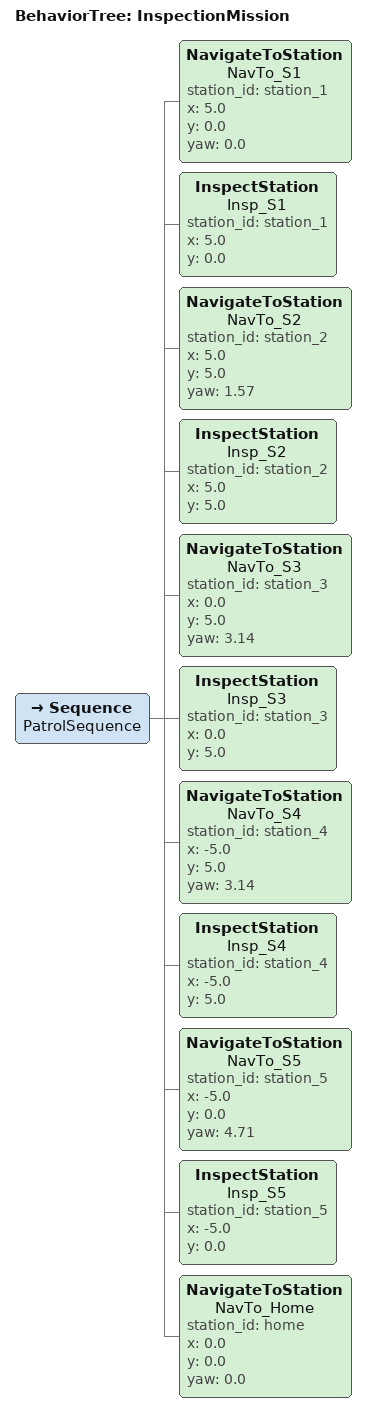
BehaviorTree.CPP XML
<?xml version="1.0"?>
<root BTCPP_format="4">

  <BehaviorTree ID="InspectionMission">
    <Sequence name="PatrolSequence">

      <!-- Station 1 — nominal, healthy machine -->
      <NavigateToStation name="NavTo_S1" station_id="station_1" x="5.0"  y="0.0"  yaw="0.0"/>
      <InspectStation    name="Insp_S1"  station_id="station_1" x="5.0"  y="0.0"/>

      <!-- Station 2 — SEEDED ANOMALY: high vibration + error code 0x03 -->
      <NavigateToStation name="NavTo_S2" station_id="station_2" x="5.0"  y="5.0"  yaw="1.57"/>
      <InspectStation    name="Insp_S2"  station_id="station_2" x="5.0"  y="5.0"/>

      <!-- Station 3 — nominal -->
      <NavigateToStation name="NavTo_S3" station_id="station_3" x="0.0"  y="5.0"  yaw="3.14"/>
      <InspectStation    name="Insp_S3"  station_id="station_3" x="0.0"  y="5.0"/>

      <NavigateToStation name="NavTo_S4" station_id="station_4" x="-5.0" y="5.0"  yaw="3.14"/>
      <InspectStation    name="Insp_S4"  station_id="station_4" x="-5.0" y="5.0"/>

      <!-- Station 5 — nominal -->
      <NavigateToStation name="NavTo_S5" station_id="station_5" x="-5.0" y="0.0"  yaw="4.71"/>
      <InspectStation    name="Insp_S5"  station_id="station_5" x="-5.0" y="0.0"/>

      <!-- Return to home base -->
      <NavigateToStation name="NavTo_Home" station_id="home" x="0.0" y="0.0" yaw="0.0"/>

    </Sequence>
  </BehaviorTree>

</root>
